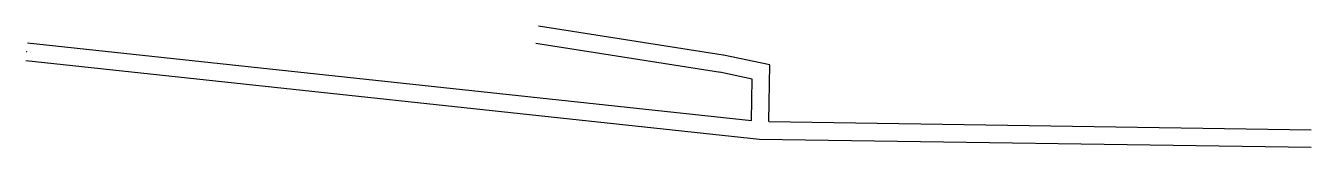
# Model space of a CAD drawing. Header units: metres. Extents: x 403517 to 403774, y 4592448 to 4592473.
import ezdxf

# ---------------------------------------------------------------- set-up
doc = ezdxf.new("R2010")
doc.units = ezdxf.units.M
doc.header["$MEASUREMENT"] = 0
doc.layers.add('INIT_COORD', color=5, linetype='Continuous', lineweight=0)

msp = doc.modelspace()

# ---------------------------------------------------------------- linework, layer by layer
at = {"extrusion": (0.4778896259721017, -0.07558851697830314, 0.8751616316368455), "elevation": -154321.4000071292, "flags": 128}
msp.add_lwpolyline([(4599138.018787997, 278977.184467675), (4599138.018787997, 278934.5452187275)], dxfattribs=at)
at = {"extrusion": (1.036642820235873e-05, -1.109937838632237e-06, 0.9999999999456526), "elevation": -99.92507870128256, "flags": 128}
msp.add_lwpolyline([(403517.2961748571, 4592469.239505521), (403661.7749506248, 4592453.770102081)], dxfattribs=at)
at = {"extrusion": (0.4778896259730483, -0.07558851697864845, 0.8751616316362989), "elevation": -154321.378192175, "flags": 128}
msp.add_lwpolyline([(4599134.518855862, 278977.1844691078), (4599134.518855861, 278934.5452201602)], dxfattribs=at)
at = {"extrusion": (0.000591715886357305, 0.005428490557965313, 0.9999850905701404), "elevation": 25069.93421876095, "flags": 128}
msp.add_lwpolyline([(403516.9104916746, 4592397.33370682), (403663.3763294189, 4592381.651314098), (403773.4441523316, 4592379.997694694)], dxfattribs=at)
at = {"extrusion": (0.0005917158863142575, 0.005428490557844425, 0.9999850905701413), "elevation": 25069.93421818841, "flags": 128}
msp.add_lwpolyline([(403665.2589436141, 4592385.123425352), (403665.4288949107, 4592396.435683293), (403656.2013596671, 4592398.411854838)], dxfattribs=at)
at = {"extrusion": (0.0005917158866181699, 0.005428490557920621, 0.9999850905701406), "elevation": 25069.93421866102, "flags": 128}
msp.add_lwpolyline([(403661.7618652367, 4592385.34418359), (403661.8861236233, 4592393.615040881), (403655.4684182962, 4592394.98945846)], dxfattribs=at)
at = {"extrusion": (0.0005100538061895782, -7.662753090656468e-06, 0.9999998698931902), "elevation": 71.68704094894292, "flags": 128}
msp.add_lwpolyline([(403665.2690186653, 4592453.550139322), (403773.5068045514, 4592451.924037702)], dxfattribs=at)
at = {"layer": 'INIT_COORD'}
msp.add_point((403517.1088646728, 4592467.499585168, -99.00120028334393), dxfattribs=at)

doc.saveas('drawing.dxf')
